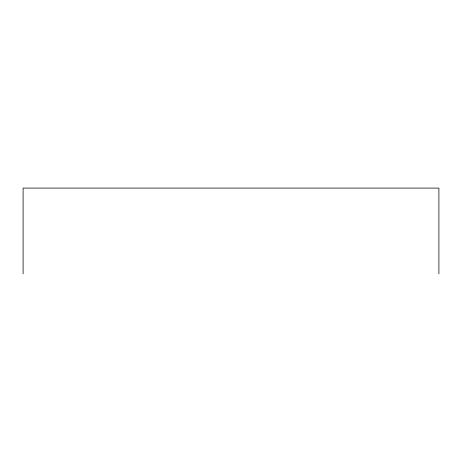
<?xml version="1.0" encoding="UTF-8"?>
<svg xmlns="http://www.w3.org/2000/svg" width="462" height="462" viewBox="0 0 462 462"><rect width="100%" height="100%" fill="white"/><g stroke="black" fill="none" stroke-linecap="round" stroke-linejoin="round"><path stroke-width="0.69" d="M438.9 273.914L438.9 188.086L23.1 188.086L23.1 273.914"/></g></svg>
